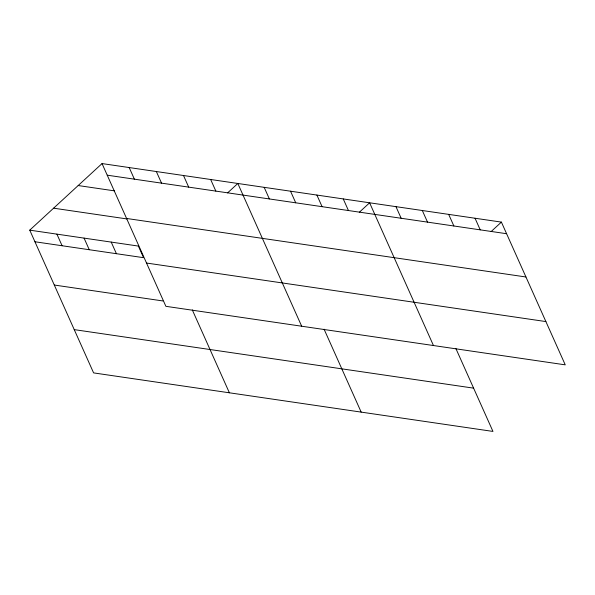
<?xml version="1.0" encoding="UTF-8"?>
<svg xmlns="http://www.w3.org/2000/svg" width="595" height="595" viewBox="0 0 595 595"><rect width="100%" height="100%" fill="white"/><g stroke="black" fill="none" stroke-linecap="round" stroke-linejoin="round"><path stroke-width="0.89" d="M455.882 348.521L492.965 431.427L93.601 372.894L29.75 230.153L102.035 163.573L501.399 222.106L565.25 364.847L165.886 306.321L102.035 163.573M227.595 192.892L237.821 183.476L301.672 326.216M359.387 212.207L369.607 202.791L433.457 345.531M491.173 231.522L501.399 222.106M107.226 175.183L506.59 233.716M78.183 185.543L114.389 190.854M126.586 218.462L525.95 276.987M53.602 208.183L126.928 218.93M29.75 230.153L138.375 246.077L143.566 257.68L34.941 241.763M146.534 263.042L545.89 321.575M54.301 285.035L162.926 300.958M74.241 329.623L473.605 388.148M475.041 218.246L480.232 229.849M448.682 214.379L453.873 225.988M422.324 210.518L427.515 222.128M395.965 206.651L401.156 218.261M343.248 198.931L348.447 210.533M316.897 195.063L322.088 206.673M290.538 191.203L295.73 202.813M264.18 187.336L269.371 198.946M324.089 329.206L361.172 412.112M210.66 179.497L215.859 191.107M183.505 175.518L188.697 187.127M156.351 171.538L161.542 183.141M129.197 167.559L134.388 179.162M192.297 309.891L229.387 392.797M111.22 242.091L116.412 253.701M84.066 238.112L89.257 249.721M56.904 234.133L62.096 245.742"/></g></svg>
